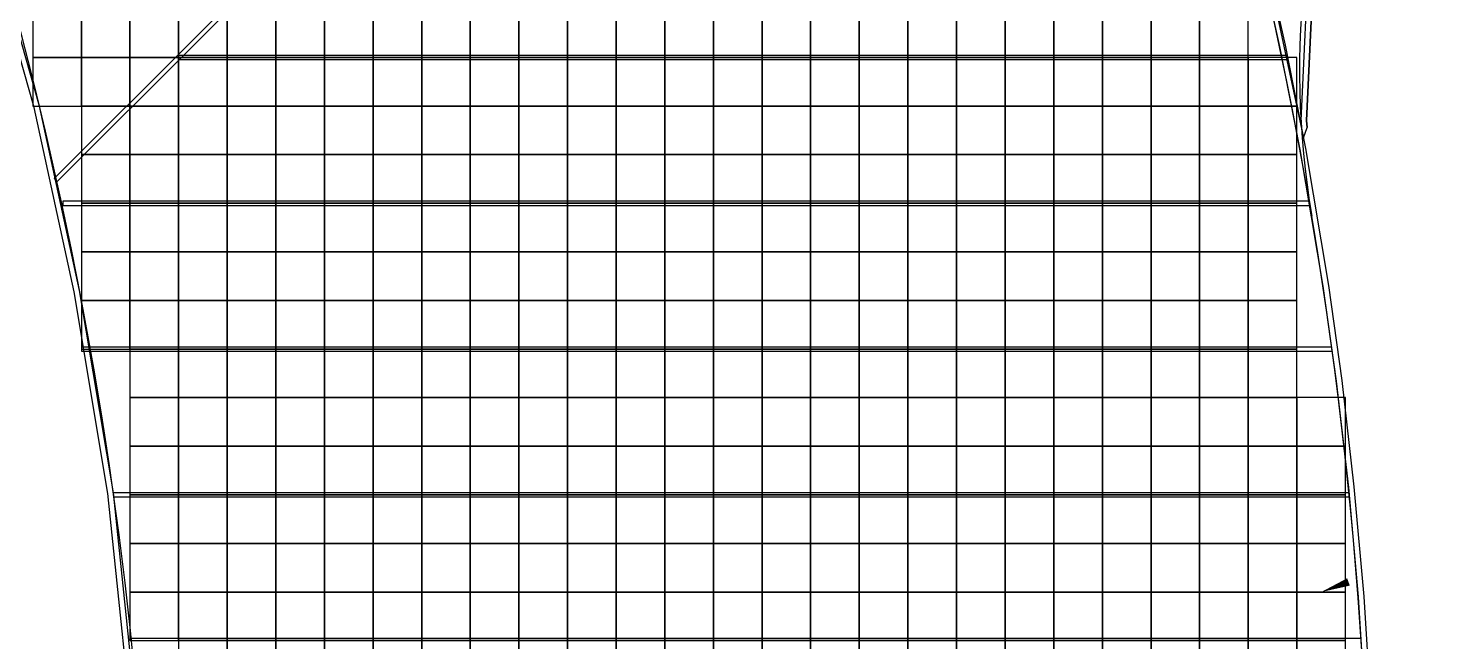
# Model space of a CAD drawing. Extents: x -31693 to 132909863, y -42052423 to 151957.
# Drawn here: x 129999 to 144545, y 70705 to 77016 of the extents above; entities that cross this region are included whole.
import ezdxf

# ---------------------------------------------------------------- set-up
doc = ezdxf.new("R2010")
doc.units = 0
doc.header["$LTSCALE"] = 1000
doc.header["$MEASUREMENT"] = 0
for name, color, linetype in [('500浮箱', 162, 'Continuous'), ('A-G-VISIBLE', 9, 'Continuous'), ('DIM_SYMB', 3, 'Continuous'), ('主龙骨', 4, 'Continuous'), ('边梁（14a槽钢', 3, 'Continuous')]:
    doc.layers.add(name, color=color, linetype=linetype)

# ---------------------------------------------------------------- blocks, each defined once
blk = doc.blocks.new('dasd')
at = {"layer": 'A-G-VISIBLE', "linetype": 'Continuous'}
for centre, radius, start, end in [((-132793.207, 42119.965), 43.092, 332.8786, 23.8551), ((-132741.838, 42128.615), 9, 124.8773, 189.5588), ((-132804.182, 42118.48), 41.551, 336.2604, 20.1419)]:
    blk.add_arc(centre, radius, start, end, dxfattribs=at)

msp = doc.modelspace()

# ---------------------------------------------------------------- linework, layer by layer
at = {"layer": '500浮箱', "elevation": 2850}
for points in [[(130045, 76716), (130545, 76716), (130545, 77216), (130045, 77216)], [(130545, 76716), (131045, 76716), (131045, 77216), (130545, 77216)], [(131045, 76716), (131545, 76716), (131545, 77216), (131045, 77216)], [(131545, 76716), (132045, 76716), (132045, 77216), (131545, 77216)], [(132045, 76716), (132545, 76716), (132545, 77216), (132045, 77216)], [(132545, 76716), (133045, 76716), (133045, 77216), (132545, 77216)], [(133045, 76716), (133545, 76716), (133545, 77216), (133045, 77216)], [(133545, 76716), (134045, 76716), (134045, 77216), (133545, 77216)], [(134045, 76716), (134545, 76716), (134545, 77216), (134045, 77216)], [(134545, 76716), (135045, 76716), (135045, 77216), (134545, 77216)], [(135045, 76716), (135545, 76716), (135545, 77216), (135045, 77216)], [(135545, 76716), (136045, 76716), (136045, 77216), (135545, 77216)], [(136045, 76716), (136545, 76716), (136545, 77216), (136045, 77216)], [(136545, 76716), (137045, 76716), (137045, 77216), (136545, 77216)], [(137045, 76716), (137545, 76716), (137545, 77216), (137045, 77216)], [(137545, 76716), (138045, 76716), (138045, 77216), (137545, 77216)], [(138045, 76716), (138545, 76716), (138545, 77216), (138045, 77216)], [(138545, 76716), (139045, 76716), (139045, 77216), (138545, 77216)], [(139045, 76716), (139545, 76716), (139545, 77216), (139045, 77216)], [(139545, 76716), (140045, 76716), (140045, 77216), (139545, 77216)], [(140045, 76716), (140545, 76716), (140545, 77216), (140045, 77216)], [(140545, 76716), (141045, 76716), (141045, 77216), (140545, 77216)], [(141045, 76716), (141545, 76716), (141545, 77216), (141045, 77216)], [(141545, 76716), (142045, 76716), (142045, 77216), (141545, 77216)], [(142045, 76716), (142545, 76716), (142545, 77216), (142045, 77216)], [(130045, 76216), (130545, 76216), (130545, 76716), (130045, 76716)], [(130545, 76216), (131045, 76216), (131045, 76716), (130545, 76716)], [(131045, 76216), (131545, 76216), (131545, 76716), (131045, 76716)], [(131545, 76216), (132045, 76216), (132045, 76716), (131545, 76716)], [(132045, 76216), (132545, 76216), (132545, 76716), (132045, 76716)], [(132545, 76216), (133045, 76216), (133045, 76716), (132545, 76716)], [(133045, 76216), (133545, 76216), (133545, 76716), (133045, 76716)], [(133545, 76216), (134045, 76216), (134045, 76716), (133545, 76716)], [(134045, 76216), (134545, 76216), (134545, 76716), (134045, 76716)], [(134545, 76216), (135045, 76216), (135045, 76716), (134545, 76716)], [(135045, 76216), (135545, 76216), (135545, 76716), (135045, 76716)], [(135545, 76216), (136045, 76216), (136045, 76716), (135545, 76716)], [(136045, 76216), (136545, 76216), (136545, 76716), (136045, 76716)], [(136545, 76216), (137045, 76216), (137045, 76716), (136545, 76716)], [(137045, 76216), (137545, 76216), (137545, 76716), (137045, 76716)], [(137545, 76216), (138045, 76216), (138045, 76716), (137545, 76716)], [(138045, 76216), (138545, 76216), (138545, 76716), (138045, 76716)], [(138545, 76216), (139045, 76216), (139045, 76716), (138545, 76716)], [(139045, 76216), (139545, 76216), (139545, 76716), (139045, 76716)], [(139545, 76216), (140045, 76216), (140045, 76716), (139545, 76716)], [(140045, 76216), (140545, 76216), (140545, 76716), (140045, 76716)], [(140545, 76216), (141045, 76216), (141045, 76716), (140545, 76716)], [(141045, 76216), (141545, 76216), (141545, 76716), (141045, 76716)], [(141545, 76216), (142045, 76216), (142045, 76716), (141545, 76716)], [(142045, 76216), (142545, 76216), (142545, 76716), (142045, 76716)], [(142545, 76216), (143045, 76216), (143045, 76716), (142545, 76716)], [(130545, 75716), (131045, 75716), (131045, 76216), (130545, 76216)], [(131045, 75716), (131545, 75716), (131545, 76216), (131045, 76216)], [(131545, 75716), (132045, 75716), (132045, 76216), (131545, 76216)], [(132045, 75716), (132545, 75716), (132545, 76216), (132045, 76216)], [(132545, 75716), (133045, 75716), (133045, 76216), (132545, 76216)], [(133045, 75716), (133545, 75716), (133545, 76216), (133045, 76216)], [(133545, 75716), (134045, 75716), (134045, 76216), (133545, 76216)], [(134045, 75716), (134545, 75716), (134545, 76216), (134045, 76216)], [(134545, 75716), (135045, 75716), (135045, 76216), (134545, 76216)], [(135045, 75716), (135545, 75716), (135545, 76216), (135045, 76216)], [(135545, 75716), (136045, 75716), (136045, 76216), (135545, 76216)], [(136045, 75716), (136545, 75716), (136545, 76216), (136045, 76216)], [(136545, 75716), (137045, 75716), (137045, 76216), (136545, 76216)], [(137045, 75716), (137545, 75716), (137545, 76216), (137045, 76216)], [(137545, 75716), (138045, 75716), (138045, 76216), (137545, 76216)], [(138045, 75716), (138545, 75716), (138545, 76216), (138045, 76216)], [(138545, 75716), (139045, 75716), (139045, 76216), (138545, 76216)], [(139045, 75716), (139545, 75716), (139545, 76216), (139045, 76216)], [(139545, 75716), (140045, 75716), (140045, 76216), (139545, 76216)], [(140045, 75716), (140545, 75716), (140545, 76216), (140045, 76216)], [(140545, 75716), (141045, 75716), (141045, 76216), (140545, 76216)], [(141045, 75716), (141545, 75716), (141545, 76216), (141045, 76216)], [(141545, 75716), (142045, 75716), (142045, 76216), (141545, 76216)], [(142045, 75716), (142545, 75716), (142545, 76216), (142045, 76216)], [(142545, 75716), (143045, 75716), (143045, 76216), (142545, 76216)], [(130545, 75216), (131045, 75216), (131045, 75716), (130545, 75716)], [(131045, 75216), (131545, 75216), (131545, 75716), (131045, 75716)], [(131545, 75216), (132045, 75216), (132045, 75716), (131545, 75716)], [(132045, 75216), (132545, 75216), (132545, 75716), (132045, 75716)], [(132545, 75216), (133045, 75216), (133045, 75716), (132545, 75716)], [(133045, 75216), (133545, 75216), (133545, 75716), (133045, 75716)], [(133545, 75216), (134045, 75216), (134045, 75716), (133545, 75716)], [(134045, 75216), (134545, 75216), (134545, 75716), (134045, 75716)], [(134545, 75216), (135045, 75216), (135045, 75716), (134545, 75716)], [(135045, 75216), (135545, 75216), (135545, 75716), (135045, 75716)], [(135545, 75216), (136045, 75216), (136045, 75716), (135545, 75716)], [(136045, 75216), (136545, 75216), (136545, 75716), (136045, 75716)], [(136545, 75216), (137045, 75216), (137045, 75716), (136545, 75716)], [(137045, 75216), (137545, 75216), (137545, 75716), (137045, 75716)], [(137545, 75216), (138045, 75216), (138045, 75716), (137545, 75716)], [(138045, 75216), (138545, 75216), (138545, 75716), (138045, 75716)], [(138545, 75216), (139045, 75216), (139045, 75716), (138545, 75716)], [(139045, 75216), (139545, 75216), (139545, 75716), (139045, 75716)], [(139545, 75216), (140045, 75216), (140045, 75716), (139545, 75716)], [(140045, 75216), (140545, 75216), (140545, 75716), (140045, 75716)], [(140545, 75216), (141045, 75216), (141045, 75716), (140545, 75716)], [(141045, 75216), (141545, 75216), (141545, 75716), (141045, 75716)], [(141545, 75216), (142045, 75216), (142045, 75716), (141545, 75716)], [(142045, 75216), (142545, 75216), (142545, 75716), (142045, 75716)], [(142545, 75216), (143045, 75216), (143045, 75716), (142545, 75716)], [(130545, 74716), (131045, 74716), (131045, 75216), (130545, 75216)], [(131045, 74716), (131545, 74716), (131545, 75216), (131045, 75216)], [(131545, 74716), (132045, 74716), (132045, 75216), (131545, 75216)], [(132045, 74716), (132545, 74716), (132545, 75216), (132045, 75216)], [(132545, 74716), (133045, 74716), (133045, 75216), (132545, 75216)], [(133045, 74716), (133545, 74716), (133545, 75216), (133045, 75216)], [(133545, 74716), (134045, 74716), (134045, 75216), (133545, 75216)], [(134045, 74716), (134545, 74716), (134545, 75216), (134045, 75216)], [(134545, 74716), (135045, 74716), (135045, 75216), (134545, 75216)], [(135045, 74716), (135545, 74716), (135545, 75216), (135045, 75216)], [(135545, 74716), (136045, 74716), (136045, 75216), (135545, 75216)], [(136045, 74716), (136545, 74716), (136545, 75216), (136045, 75216)], [(136545, 74716), (137045, 74716), (137045, 75216), (136545, 75216)], [(137045, 74716), (137545, 74716), (137545, 75216), (137045, 75216)], [(137545, 74716), (138045, 74716), (138045, 75216), (137545, 75216)], [(138045, 74716), (138545, 74716), (138545, 75216), (138045, 75216)], [(138545, 74716), (139045, 74716), (139045, 75216), (138545, 75216)], [(139045, 74716), (139545, 74716), (139545, 75216), (139045, 75216)], [(139545, 74716), (140045, 74716), (140045, 75216), (139545, 75216)], [(140045, 74716), (140545, 74716), (140545, 75216), (140045, 75216)], [(140545, 74716), (141045, 74716), (141045, 75216), (140545, 75216)], [(141045, 74716), (141545, 74716), (141545, 75216), (141045, 75216)], [(141545, 74716), (142045, 74716), (142045, 75216), (141545, 75216)], [(142045, 74716), (142545, 74716), (142545, 75216), (142045, 75216)], [(142545, 74716), (143045, 74716), (143045, 75216), (142545, 75216)], [(130545, 74216), (131045, 74216), (131045, 74716), (130545, 74716)], [(131045, 74216), (131545, 74216), (131545, 74716), (131045, 74716)], [(131545, 74216), (132045, 74216), (132045, 74716), (131545, 74716)], [(132045, 74216), (132545, 74216), (132545, 74716), (132045, 74716)], [(132545, 74216), (133045, 74216), (133045, 74716), (132545, 74716)], [(133045, 74216), (133545, 74216), (133545, 74716), (133045, 74716)], [(133545, 74216), (134045, 74216), (134045, 74716), (133545, 74716)], [(134045, 74216), (134545, 74216), (134545, 74716), (134045, 74716)], [(134545, 74216), (135045, 74216), (135045, 74716), (134545, 74716)], [(135045, 74216), (135545, 74216), (135545, 74716), (135045, 74716)], [(135545, 74216), (136045, 74216), (136045, 74716), (135545, 74716)], [(136045, 74216), (136545, 74216), (136545, 74716), (136045, 74716)], [(136545, 74216), (137045, 74216), (137045, 74716), (136545, 74716)], [(137045, 74216), (137545, 74216), (137545, 74716), (137045, 74716)], [(137545, 74216), (138045, 74216), (138045, 74716), (137545, 74716)], [(138045, 74216), (138545, 74216), (138545, 74716), (138045, 74716)], [(138545, 74216), (139045, 74216), (139045, 74716), (138545, 74716)], [(139045, 74216), (139545, 74216), (139545, 74716), (139045, 74716)], [(139545, 74216), (140045, 74216), (140045, 74716), (139545, 74716)], [(140045, 74216), (140545, 74216), (140545, 74716), (140045, 74716)], [(140545, 74216), (141045, 74216), (141045, 74716), (140545, 74716)], [(141045, 74216), (141545, 74216), (141545, 74716), (141045, 74716)], [(141545, 74216), (142045, 74216), (142045, 74716), (141545, 74716)], [(142045, 74216), (142545, 74216), (142545, 74716), (142045, 74716)], [(142545, 74216), (143045, 74216), (143045, 74716), (142545, 74716)], [(130545, 73716), (131045, 73716), (131045, 74216), (130545, 74216)], [(131045, 73716), (131545, 73716), (131545, 74216), (131045, 74216)], [(131545, 73716), (132045, 73716), (132045, 74216), (131545, 74216)], [(132045, 73716), (132545, 73716), (132545, 74216), (132045, 74216)], [(132545, 73716), (133045, 73716), (133045, 74216), (132545, 74216)], [(133045, 73716), (133545, 73716), (133545, 74216), (133045, 74216)], [(133545, 73716), (134045, 73716), (134045, 74216), (133545, 74216)], [(134045, 73716), (134545, 73716), (134545, 74216), (134045, 74216)], [(134545, 73716), (135045, 73716), (135045, 74216), (134545, 74216)], [(135045, 73716), (135545, 73716), (135545, 74216), (135045, 74216)], [(135545, 73716), (136045, 73716), (136045, 74216), (135545, 74216)], [(136045, 73716), (136545, 73716), (136545, 74216), (136045, 74216)], [(136545, 73716), (137045, 73716), (137045, 74216), (136545, 74216)], [(137045, 73716), (137545, 73716), (137545, 74216), (137045, 74216)], [(137545, 73716), (138045, 73716), (138045, 74216), (137545, 74216)], [(138045, 73716), (138545, 73716), (138545, 74216), (138045, 74216)], [(138545, 73716), (139045, 73716), (139045, 74216), (138545, 74216)], [(139045, 73716), (139545, 73716), (139545, 74216), (139045, 74216)], [(139545, 73716), (140045, 73716), (140045, 74216), (139545, 74216)], [(140045, 73716), (140545, 73716), (140545, 74216), (140045, 74216)], [(140545, 73716), (141045, 73716), (141045, 74216), (140545, 74216)], [(141045, 73716), (141545, 73716), (141545, 74216), (141045, 74216)], [(141545, 73716), (142045, 73716), (142045, 74216), (141545, 74216)], [(142045, 73716), (142545, 73716), (142545, 74216), (142045, 74216)], [(142545, 73716), (143045, 73716), (143045, 74216), (142545, 74216)], [(131045, 73216), (131545, 73216), (131545, 73716), (131045, 73716)], [(131545, 73216), (132045, 73216), (132045, 73716), (131545, 73716)], [(132045, 73216), (132545, 73216), (132545, 73716), (132045, 73716)], [(132545, 73216), (133045, 73216), (133045, 73716), (132545, 73716)], [(133045, 73216), (133545, 73216), (133545, 73716), (133045, 73716)], [(133545, 73216), (134045, 73216), (134045, 73716), (133545, 73716)], [(134045, 73216), (134545, 73216), (134545, 73716), (134045, 73716)], [(134545, 73216), (135045, 73216), (135045, 73716), (134545, 73716)], [(135045, 73216), (135545, 73216), (135545, 73716), (135045, 73716)], [(135545, 73216), (136045, 73216), (136045, 73716), (135545, 73716)], [(136045, 73216), (136545, 73216), (136545, 73716), (136045, 73716)], [(136545, 73216), (137045, 73216), (137045, 73716), (136545, 73716)], [(137045, 73216), (137545, 73216), (137545, 73716), (137045, 73716)], [(137545, 73216), (138045, 73216), (138045, 73716), (137545, 73716)], [(138045, 73216), (138545, 73216), (138545, 73716), (138045, 73716)], [(138545, 73216), (139045, 73216), (139045, 73716), (138545, 73716)], [(139045, 73216), (139545, 73216), (139545, 73716), (139045, 73716)], [(139545, 73216), (140045, 73216), (140045, 73716), (139545, 73716)], [(140045, 73216), (140545, 73216), (140545, 73716), (140045, 73716)], [(140545, 73216), (141045, 73216), (141045, 73716), (140545, 73716)], [(141045, 73216), (141545, 73216), (141545, 73716), (141045, 73716)], [(141545, 73216), (142045, 73216), (142045, 73716), (141545, 73716)], [(142045, 73216), (142545, 73216), (142545, 73716), (142045, 73716)], [(142545, 73216), (143045, 73216), (143045, 73716), (142545, 73716)], [(131045, 72716), (131545, 72716), (131545, 73216), (131045, 73216)], [(131545, 72716), (132045, 72716), (132045, 73216), (131545, 73216)], [(132045, 72716), (132545, 72716), (132545, 73216), (132045, 73216)], [(132545, 72716), (133045, 72716), (133045, 73216), (132545, 73216)], [(133045, 72716), (133545, 72716), (133545, 73216), (133045, 73216)], [(133545, 72716), (134045, 72716), (134045, 73216), (133545, 73216)], [(134045, 72716), (134545, 72716), (134545, 73216), (134045, 73216)], [(134545, 72716), (135045, 72716), (135045, 73216), (134545, 73216)], [(135045, 72716), (135545, 72716), (135545, 73216), (135045, 73216)], [(135545, 72716), (136045, 72716), (136045, 73216), (135545, 73216)], [(136045, 72716), (136545, 72716), (136545, 73216), (136045, 73216)], [(136545, 72716), (137045, 72716), (137045, 73216), (136545, 73216)], [(137045, 72716), (137545, 72716), (137545, 73216), (137045, 73216)], [(137545, 72716), (138045, 72716), (138045, 73216), (137545, 73216)], [(138045, 72716), (138545, 72716), (138545, 73216), (138045, 73216)], [(138545, 72716), (139045, 72716), (139045, 73216), (138545, 73216)], [(139045, 72716), (139545, 72716), (139545, 73216), (139045, 73216)], [(139545, 72716), (140045, 72716), (140045, 73216), (139545, 73216)], [(140045, 72716), (140545, 72716), (140545, 73216), (140045, 73216)], [(140545, 72716), (141045, 72716), (141045, 73216), (140545, 73216)], [(141045, 72716), (141545, 72716), (141545, 73216), (141045, 73216)], [(141545, 72716), (142045, 72716), (142045, 73216), (141545, 73216)], [(142045, 72716), (142545, 72716), (142545, 73216), (142045, 73216)], [(142545, 72716), (143045, 72716), (143045, 73216), (142545, 73216)], [(143045, 72716), (143545, 72716), (143545, 73216), (143045, 73216)], [(131045, 72216), (131545, 72216), (131545, 72716), (131045, 72716)], [(131545, 72216), (132045, 72216), (132045, 72716), (131545, 72716)], [(132045, 72216), (132545, 72216), (132545, 72716), (132045, 72716)], [(132545, 72216), (133045, 72216), (133045, 72716), (132545, 72716)], [(133045, 72216), (133545, 72216), (133545, 72716), (133045, 72716)], [(133545, 72216), (134045, 72216), (134045, 72716), (133545, 72716)], [(134045, 72216), (134545, 72216), (134545, 72716), (134045, 72716)], [(134545, 72216), (135045, 72216), (135045, 72716), (134545, 72716)], [(135045, 72216), (135545, 72216), (135545, 72716), (135045, 72716)], [(135545, 72216), (136045, 72216), (136045, 72716), (135545, 72716)], [(136045, 72216), (136545, 72216), (136545, 72716), (136045, 72716)], [(136545, 72216), (137045, 72216), (137045, 72716), (136545, 72716)], [(137045, 72216), (137545, 72216), (137545, 72716), (137045, 72716)], [(137545, 72216), (138045, 72216), (138045, 72716), (137545, 72716)], [(138045, 72216), (138545, 72216), (138545, 72716), (138045, 72716)], [(138545, 72216), (139045, 72216), (139045, 72716), (138545, 72716)], [(139045, 72216), (139545, 72216), (139545, 72716), (139045, 72716)], [(139545, 72216), (140045, 72216), (140045, 72716), (139545, 72716)], [(140045, 72216), (140545, 72216), (140545, 72716), (140045, 72716)], [(140545, 72216), (141045, 72216), (141045, 72716), (140545, 72716)], [(141045, 72216), (141545, 72216), (141545, 72716), (141045, 72716)], [(141545, 72216), (142045, 72216), (142045, 72716), (141545, 72716)], [(142045, 72216), (142545, 72216), (142545, 72716), (142045, 72716)], [(142545, 72216), (143045, 72216), (143045, 72716), (142545, 72716)], [(143045, 72216), (143545, 72216), (143545, 72716), (143045, 72716)], [(131045, 71716), (131545, 71716), (131545, 72216), (131045, 72216)], [(131545, 71716), (132045, 71716), (132045, 72216), (131545, 72216)], [(132045, 71716), (132545, 71716), (132545, 72216), (132045, 72216)], [(132545, 71716), (133045, 71716), (133045, 72216), (132545, 72216)], [(133045, 71716), (133545, 71716), (133545, 72216), (133045, 72216)], [(133545, 71716), (134045, 71716), (134045, 72216), (133545, 72216)], [(134045, 71716), (134545, 71716), (134545, 72216), (134045, 72216)], [(134545, 71716), (135045, 71716), (135045, 72216), (134545, 72216)], [(135045, 71716), (135545, 71716), (135545, 72216), (135045, 72216)], [(135545, 71716), (136045, 71716), (136045, 72216), (135545, 72216)], [(136045, 71716), (136545, 71716), (136545, 72216), (136045, 72216)], [(136545, 71716), (137045, 71716), (137045, 72216), (136545, 72216)], [(137045, 71716), (137545, 71716), (137545, 72216), (137045, 72216)], [(137545, 71716), (138045, 71716), (138045, 72216), (137545, 72216)], [(138045, 71716), (138545, 71716), (138545, 72216), (138045, 72216)], [(138545, 71716), (139045, 71716), (139045, 72216), (138545, 72216)], [(139045, 71716), (139545, 71716), (139545, 72216), (139045, 72216)], [(139545, 71716), (140045, 71716), (140045, 72216), (139545, 72216)], [(140045, 71716), (140545, 71716), (140545, 72216), (140045, 72216)], [(140545, 71716), (141045, 71716), (141045, 72216), (140545, 72216)], [(141045, 71716), (141545, 71716), (141545, 72216), (141045, 72216)], [(141545, 71716), (142045, 71716), (142045, 72216), (141545, 72216)], [(142045, 71716), (142545, 71716), (142545, 72216), (142045, 72216)], [(142545, 71716), (143045, 71716), (143045, 72216), (142545, 72216)], [(143045, 71716), (143545, 71716), (143545, 72216), (143045, 72216)], [(131045, 71216), (131545, 71216), (131545, 71716), (131045, 71716)], [(131545, 71216), (132045, 71216), (132045, 71716), (131545, 71716)], [(132045, 71216), (132545, 71216), (132545, 71716), (132045, 71716)], [(132545, 71216), (133045, 71216), (133045, 71716), (132545, 71716)], [(133045, 71216), (133545, 71216), (133545, 71716), (133045, 71716)], [(133545, 71216), (134045, 71216), (134045, 71716), (133545, 71716)], [(134045, 71216), (134545, 71216), (134545, 71716), (134045, 71716)], [(134545, 71216), (135045, 71216), (135045, 71716), (134545, 71716)], [(135045, 71216), (135545, 71216), (135545, 71716), (135045, 71716)], [(135545, 71216), (136045, 71216), (136045, 71716), (135545, 71716)], [(136045, 71216), (136545, 71216), (136545, 71716), (136045, 71716)], [(136545, 71216), (137045, 71216), (137045, 71716), (136545, 71716)], [(137045, 71216), (137545, 71216), (137545, 71716), (137045, 71716)], [(137545, 71216), (138045, 71216), (138045, 71716), (137545, 71716)], [(138045, 71216), (138545, 71216), (138545, 71716), (138045, 71716)], [(138545, 71216), (139045, 71216), (139045, 71716), (138545, 71716)], [(139045, 71216), (139545, 71216), (139545, 71716), (139045, 71716)], [(139545, 71216), (140045, 71216), (140045, 71716), (139545, 71716)], [(140045, 71216), (140545, 71216), (140545, 71716), (140045, 71716)], [(140545, 71216), (141045, 71216), (141045, 71716), (140545, 71716)], [(141045, 71216), (141545, 71216), (141545, 71716), (141045, 71716)], [(141545, 71216), (142045, 71216), (142045, 71716), (141545, 71716)], [(142045, 71216), (142545, 71216), (142545, 71716), (142045, 71716)], [(142545, 71216), (143045, 71216), (143045, 71716), (142545, 71716)], [(143045, 71216), (143545, 71216), (143545, 71716), (143045, 71716)], [(131045, 70716), (131545, 70716), (131545, 71216), (131045, 71216)], [(131545, 70716), (132045, 70716), (132045, 71216), (131545, 71216)], [(132045, 70716), (132545, 70716), (132545, 71216), (132045, 71216)], [(132545, 70716), (133045, 70716), (133045, 71216), (132545, 71216)], [(133045, 70716), (133545, 70716), (133545, 71216), (133045, 71216)], [(133545, 70716), (134045, 70716), (134045, 71216), (133545, 71216)], [(134045, 70716), (134545, 70716), (134545, 71216), (134045, 71216)], [(134545, 70716), (135045, 70716), (135045, 71216), (134545, 71216)], [(135045, 70716), (135545, 70716), (135545, 71216), (135045, 71216)], [(135545, 70716), (136045, 70716), (136045, 71216), (135545, 71216)], [(136045, 70716), (136545, 70716), (136545, 71216), (136045, 71216)], [(136545, 70716), (137045, 70716), (137045, 71216), (136545, 71216)], [(137045, 70716), (137545, 70716), (137545, 71216), (137045, 71216)], [(137545, 70716), (138045, 70716), (138045, 71216), (137545, 71216)], [(138045, 70716), (138545, 70716), (138545, 71216), (138045, 71216)], [(138545, 70716), (139045, 70716), (139045, 71216), (138545, 71216)], [(139045, 70716), (139545, 70716), (139545, 71216), (139045, 71216)], [(139545, 70716), (140045, 70716), (140045, 71216), (139545, 71216)], [(140045, 70716), (140545, 70716), (140545, 71216), (140045, 71216)], [(140545, 70716), (141045, 70716), (141045, 71216), (140545, 71216)], [(141045, 70716), (141545, 70716), (141545, 71216), (141045, 71216)], [(141545, 70716), (142045, 70716), (142045, 71216), (141545, 71216)], [(142045, 70716), (142545, 70716), (142545, 71216), (142045, 71216)], [(142545, 70716), (143045, 70716), (143045, 71216), (142545, 71216)], [(143045, 70716), (143545, 70716), (143545, 71216), (143045, 71216)], [(131545, 70216), (132045, 70216), (132045, 70716), (131545, 70716)], [(132045, 70216), (132545, 70216), (132545, 70716), (132045, 70716)], [(132545, 70216), (133045, 70216), (133045, 70716), (132545, 70716)], [(133045, 70216), (133545, 70216), (133545, 70716), (133045, 70716)], [(133545, 70216), (134045, 70216), (134045, 70716), (133545, 70716)], [(134045, 70216), (134545, 70216), (134545, 70716), (134045, 70716)], [(134545, 70216), (135045, 70216), (135045, 70716), (134545, 70716)], [(135045, 70216), (135545, 70216), (135545, 70716), (135045, 70716)], [(135545, 70216), (136045, 70216), (136045, 70716), (135545, 70716)], [(136045, 70216), (136545, 70216), (136545, 70716), (136045, 70716)], [(136545, 70216), (137045, 70216), (137045, 70716), (136545, 70716)], [(137045, 70216), (137545, 70216), (137545, 70716), (137045, 70716)], [(137545, 70216), (138045, 70216), (138045, 70716), (137545, 70716)], [(138045, 70216), (138545, 70216), (138545, 70716), (138045, 70716)], [(138545, 70216), (139045, 70216), (139045, 70716), (138545, 70716)], [(139045, 70216), (139545, 70216), (139545, 70716), (139045, 70716)], [(139545, 70216), (140045, 70216), (140045, 70716), (139545, 70716)], [(140045, 70216), (140545, 70216), (140545, 70716), (140045, 70716)], [(140545, 70216), (141045, 70216), (141045, 70716), (140545, 70716)], [(141045, 70216), (141545, 70216), (141545, 70716), (141045, 70716)], [(141545, 70216), (142045, 70216), (142045, 70716), (141545, 70716)], [(142045, 70216), (142545, 70216), (142545, 70716), (142045, 70716)], [(142545, 70216), (143045, 70216), (143045, 70716), (142545, 70716)], [(143045, 70216), (143545, 70216), (143545, 70716), (143045, 70716)]]:
    msp.add_lwpolyline(points, close=True, dxfattribs=at)
at = {"layer": 'DIM_SYMB'}
msp.add_lwpolyline([(161128, 74162, 0, 0, 0), (151206, 74162, 0, 0, 0), (143295, 71216, 0, 80, 0), (143576, 71320, 0, 0, 0)], format="xyseb", dxfattribs=at)
at = {"layer": '主龙骨', "elevation": 2850}
for points in [[(140579, 85770), (130264, 75469), (130295, 75439), (140620, 85750)], [(142944, 76737), (131545, 76737), (131545, 76694), (142953, 76694)], [(143112, 75890), (143150, 75994)], [(143173, 75237), (130353, 75237), (130353, 75194), (143180, 75194)], [(143403, 73737), (130545, 73737), (130545, 73694), (143409, 73694)], [(143580, 72237), (130874, 72237)], [(130880, 72194), (143584, 72194)], [(143704, 70737), (131045, 70737)]]:
    msp.add_lwpolyline(points, dxfattribs=at)
at = {"layer": '边梁（14a槽钢', "elevation": 2850}
for points in [[(130344, 57955), (130674, 59724), (130897, 61265), (131111, 63418), (131221, 66237), (131128, 69233), (130816, 72229), (130470, 74306), (130058, 76202), (129181, 79295), (128685, 80727), (127123, 83458), (125209, 86279), (121784, 90364), (119067, 92984), (116082, 95391), (112915, 97510), (108611, 99799), (104859, 101358), (99225, 103423), (92914, 105329), (88216, 106483), (81537, 107748), (76749, 108392)], [(130401, 57943), (130731, 59714), (130955, 61258), (131169, 63414), (131279, 66237), (131186, 69237), (130874, 72237), (130527, 74317), (130114, 76216), (129237, 79312), (128738, 80751), (127172, 83489), (125255, 86314), (121826, 90404), (119105, 93028), (116116, 95438), (112945, 97560), (108636, 99851), (104880, 101412), (99244, 103478), (92930, 105385), (88229, 106540), (81546, 107805), (76755, 108450)], [(136377, 91061), (137706, 89196), (139942, 85655), (141160, 82768), (141794, 80912), (142223, 79467), (142480, 78498), (142660, 77757), (142867, 76829), (143077, 75768), (143313, 74362), (143449, 73387), (143575, 72292), (143674, 71167), (143740, 70120), (143785, 68924), (143796, 67978), (143735, 65639), (143623, 64071), (143487, 62779), (143277, 61258), (142954, 59452), (142715, 58335)], [(136423, 91095), (137754, 89228), (139994, 85682), (141215, 82789), (141849, 80930), (142278, 79482), (142536, 78512), (142717, 77770), (142924, 76841), (143134, 75779), (143370, 74371), (143507, 73394), (143632, 72298), (143732, 71171), (143798, 70122), (143843, 68925), (143854, 67978), (143793, 65636), (143681, 64065), (143545, 62772), (143334, 61249), (143011, 59441), (142771, 58322)], [(148735, 89528), (151054, 86128), (144921, 81944), (143737, 79813), (143229, 77900), (143145, 76068), (143150, 75994)], [(148719, 89448), (150974, 86143), (144877, 81984), (143683, 79835), (143172, 77909), (143087, 76067), (143092, 75990)]]:
    msp.add_lwpolyline(points, dxfattribs=at)
msp.add_lwpolyline([(143112, 75890), (143150, 75994), (143145, 76068), (143229, 77900), (143737, 79813), (144921, 81944), (151054, 86128), (148735, 89528), (142692, 85406), (141857, 85430), (140747, 85754), (139809, 86359), (139260, 86942), (139195, 86947), (140578, 84296), (141166, 82904), (141634, 81561), (142064, 80206), (142660, 78001)], close=True, dxfattribs=at)

# ---------------------------------------------------------------- block references
at = {"xscale": 1000, "yscale": 1000, "zscale": 1000}
msp.add_blockref('dasd', (132893911, -42052037, 2850), dxfattribs=at)

doc.saveas('drawing.dxf')
